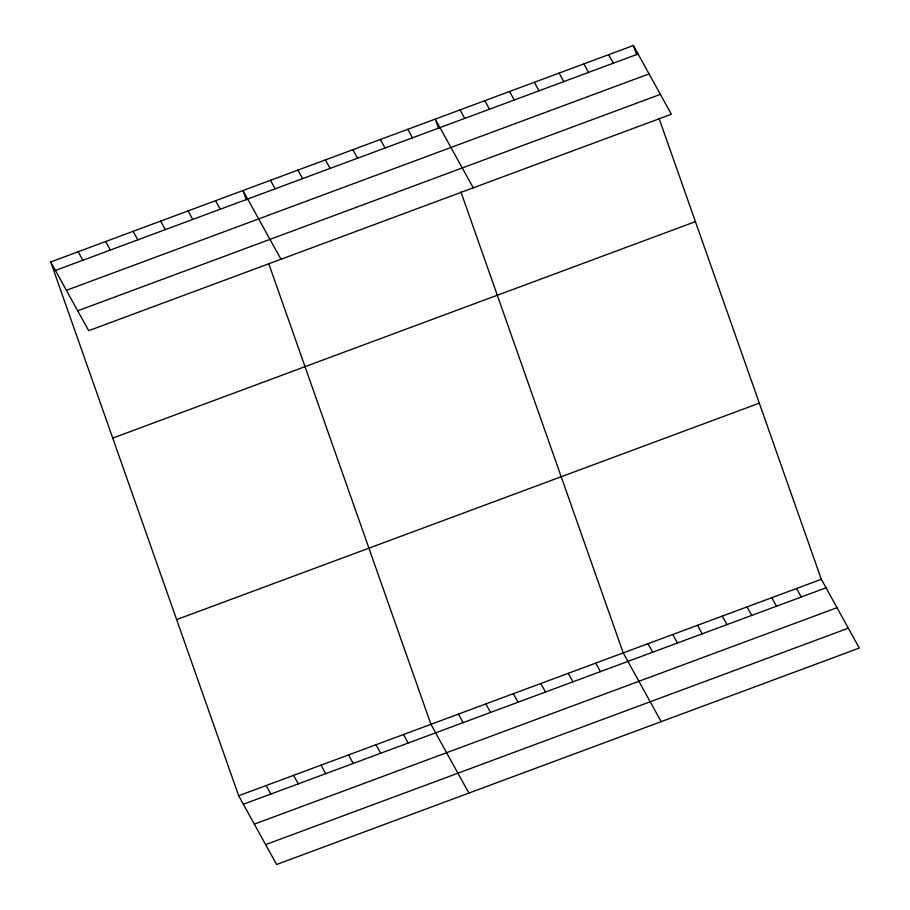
<?xml version="1.0" encoding="UTF-8"?>
<svg xmlns="http://www.w3.org/2000/svg" width="910" height="910" viewBox="0 0 910 910"><rect width="100%" height="100%" fill="white"/><g stroke="black" fill="none" stroke-linecap="round" stroke-linejoin="round"><path stroke-width="1.36" d="M50.71 261.943L633.394 45.5L671.341 114.25L88.668 330.694L50.71 261.943L238.659 795.749L276.606 864.5L859.29 648.057L821.332 579.306L659.045 118.346M55.408 270.452L638.092 54.008M66.385 290.324L649.069 73.892M77.691 310.81L660.364 94.367M112.738 438.097L695.411 221.653M176.631 619.596L759.315 403.153M238.659 795.749L821.332 579.306M243.357 804.258L826.03 587.814M254.322 824.141L837.007 607.698M265.629 844.616L848.313 628.184M608.631 54.702L613.329 63.211M583.867 63.893L588.565 72.402M559.104 73.096L563.802 81.604M534.341 82.298L539.038 90.807M796.568 588.508L801.266 597.017M509.577 91.489L514.275 99.998M771.805 597.711L776.503 606.219M484.814 100.691L489.512 109.2M747.042 606.902L751.74 615.422M460.05 109.894L464.737 118.402M722.278 616.104L726.976 624.613M473.234 187.835L435.276 119.085L438.54 128.367M697.515 625.307L702.213 633.815M407.816 129.288L412.514 137.808M672.752 634.497L677.449 643.017M380.346 139.503L385.044 148.012M647.988 643.7L652.686 652.208M352.875 149.706L357.573 158.215M661.172 721.653L623.225 652.902L460.926 191.942M325.405 159.91L330.102 168.418M595.754 663.106L600.452 671.614M297.934 170.113L302.632 178.622M568.284 673.309L572.981 681.817M270.463 180.316L275.161 188.825M540.813 683.512L545.511 692.021M280.951 259.259L242.993 190.52L246.257 199.79M513.354 693.716L518.052 702.224M215.522 200.723L220.22 209.232M485.883 703.919L490.581 712.428M188.063 210.927L192.761 219.435M458.412 714.122L463.11 722.631M160.592 221.13L165.29 229.638M468.889 793.076L430.942 724.326L268.643 263.365M133.122 231.333L137.819 239.842M403.471 734.529L408.169 743.038M105.651 241.537L110.349 250.045M376.001 744.733L380.698 753.241M78.18 251.74L82.878 260.249M348.53 754.936L353.228 763.444M321.059 765.139L325.757 773.648M293.6 775.343L298.298 783.851M266.13 785.546L270.827 794.055M633.394 45.5L636.659 54.771"/></g></svg>
